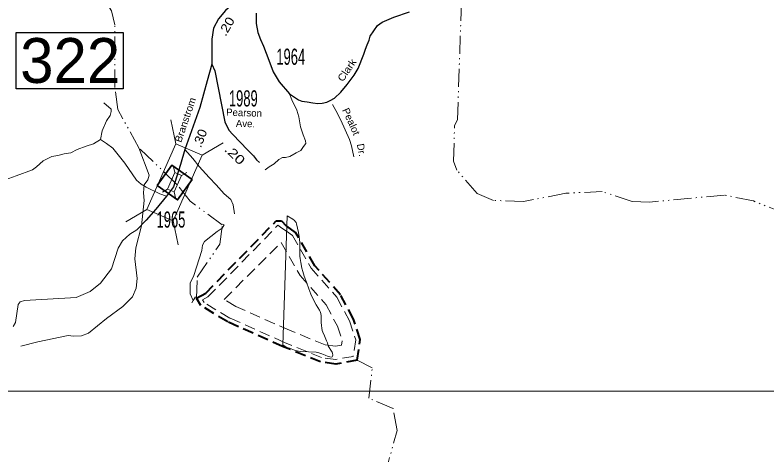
# Model space of a CAD drawing. Extents: x 339659 to 397320, y 203594 to 253409.
# Drawn here: x 359848 to 361943, y 212633 to 213858 of the extents above; entities that cross this region are included whole.
import ezdxf
from ezdxf.enums import TextEntityAlignment as Align

# ---------------------------------------------------------------- set-up
doc = ezdxf.new("R2010")
doc.units = 0
doc.header["$LTSCALE"] = 10
for name, pattern in [('DASH_DOUBLE_DOT', [9.2, 5, -1.2, 0.3, -1.2, 0.3, -1.2]), ('DOTTED', [1.5, 0.3, -1.2]), ('LONG_DASHED', [7.5, 6, -1.5]), ('MEDIUM_DASHED', [4.5, 3, -1.5])]:
    doc.linetypes.add(name, pattern=pattern)
for name, color, linetype, lineweight in [('10', 7, 'Continuous', 40), ('11', 7, 'Continuous', 40), ('17', 7, 'Continuous', 40), ('31', 7, 'Continuous', 25), ('32', 7, 'Continuous', 25), ('35', 7, 'Continuous', 13), ('50', 7, 'Continuous', 13), ('59', 7, 'DASH_DOUBLE_DOT', 13), ('60', 7, 'Continuous', 25), ('61', 7, 'DOTTED', 13), ('62', 7, 'Continuous', 13), ('63', 7, 'Continuous', 13), ('8', 7, 'Continuous', 25)]:
    doc.layers.add(name, color=color, linetype=linetype, lineweight=lineweight)

msp = doc.modelspace()

# ---------------------------------------------------------------- linework, layer by layer
at = {"layer": '31'}
msp.add_lwpolyline([(359851.04, 213808.86), (360148.5, 213808.86), (360148.5, 213652.46), (359851.04, 213652.46)], close=True, dxfattribs=at)
at = {"layer": '31', "lineweight": 35}
msp.add_lwpolyline([(360244.18, 213383.41), (360284.68, 213439.87), (360341.18, 213399.34), (360300.68, 213342.88)], close=True, dxfattribs=at)
at = {"layer": '32'}
for points in [[(360562.27, 213961.95), (360493.7, 213920.68), (360456.13, 213890.21), (360434.05, 213870.33), (360415.13, 213847.4), (360400.93, 213821.4), (360396.2, 213790.82), (360396.2, 213720.48)], [(360519.52, 213862.91), (360520.08, 213834.16), (360524.65, 213809.2), (360531.73, 213789.98), (360540.22, 213770.73), (360555.08, 213731.65), (360567.11, 213699.39), (360584.1, 213671.26), (360612.41, 213638.32), (360638.02, 213621.76), (360646.47, 213617.86), (360661.81, 213615.91), (360677.39, 213613.31), (360691.68, 213611.36), (360703.37, 213612.01), (360716.36, 213614.61), (360726.1, 213619.81), (360738.43, 213626.31), (360755.32, 213642.55), (360772.85, 213664), (360792.98, 213689.99), (360804.02, 213708.83), (360819.61, 213748.47), (360824.65, 213762.81), (360829.21, 213774.25), (360834.55, 213787.46), (360837.79, 213798.51), (360847.53, 213813.45), (360857.92, 213828.4), (360870.91, 213838.15), (360903.11, 213851.59), (360947, 213866.24)], [(360396.2, 213720.48), (360382.79, 213674.12), (360362.6, 213600.21), (360320.46, 213483.6), (360308.43, 213441.87), (360292.68, 213391.38)], [(360396.2, 213720.48), (360404.09, 213702.13), (360432.47, 213559.93), (360443.34, 213536.63), (360454.55, 213524.76), (360495.06, 213481.86), (360511.94, 213465.21), (360520.97, 213454.51), (360528.84, 213447.35)], [(360292.68, 213391.38), (360288.98, 213379.49), (360270.05, 213353.5), (360240.09, 213317.43), (360213.26, 213286.94), (360187.48, 213259.83)]]:
    msp.add_lwpolyline(points, dxfattribs=at)
at = {"layer": '35'}
for points in [[(360612.41, 213638.32), (360619.49, 213621.85), (360632.93, 213593.02), (360638.59, 213574.49), (360643.55, 213546.35), (360650.63, 213523.71), (360656.99, 213507.24), (360657.7, 213500.37), (360651.33, 213491.45), (360644.26, 213480.47), (360631.52, 213473.61), (360613.82, 213463.32), (360601.79, 213461.26), (360592.59, 213460.57), (360582.68, 213455.08), (360569.95, 213443.41), (360555.79, 213435.18), (360544.9, 213427.06)], [(360085.56, 213511), (360090.29, 213535.46), (360102.9, 213562.98), (360112.37, 213578.28), (360115.52, 213588.98), (360115.52, 213595.1), (360095.02, 213613.44)], [(360732.04, 213608.54), (360741.93, 213591.8), (360755.24, 213565.19), (360779.41, 213511.46), (360785.64, 213493.65), (360791.49, 213462.97)], [(360085.56, 213511), (360066.64, 213498.76), (360046.14, 213492.65), (360020.91, 213483.47), (360003.56, 213474.3), (359984.64, 213471.24), (359967.29, 213466.65), (359949.95, 213463.59), (359926.29, 213451.36), (359907.37, 213434.54), (359896.33, 213426.9), (359850.6, 213410.08), (359830.1, 213402.43), (359812.76, 213400.9), (359798.57, 213405.49)], [(360270.05, 213353.5), (360251.13, 213359.61), (360213.29, 213377.96), (360199.09, 213387.14), (360186.48, 213397.84), (360153.36, 213445.24), (360120.25, 213486.53), (360102.9, 213500.29), (360085.56, 213511)], [(360459.54, 213304.1), (360456, 213328.81), (360448.93, 213343.9), (360430.52, 213359.69), (360407.88, 213385.08), (360388.77, 213405.67), (360361.17, 213435.87), (360342.77, 213457.83), (360320.46, 213483.6)], [(360187.48, 213259.83), (360167.25, 213247.14), (360147.44, 213229.3), (360134.7, 213208.71), (360116.4, 213151.43), (360085.37, 213110.73), (360057.3, 213087.79), (360018.35, 213071.16), (359873.55, 213062.53), (359862.23, 213059.1), (359856.57, 213051.55), (359848.68, 213001.63), (359842.25, 212990.75)]]:
    msp.add_lwpolyline(points, dxfattribs=at)
at = {"layer": '50'}
for p, q in [((360282.07, 213566.14), (360295.95, 213499.49)), ((360427.74, 213501.8), (360369.13, 213467.17)), ((360215.15, 213316.54), (360156.54, 213281.91)), ((360288.33, 213284.22), (360302.22, 213217.58))]:
    msp.add_line(p, q, dxfattribs=at)
at = {"layer": '50', "linetype": 'LONG_DASHED'}
for p, q in [((360289.62, 213435.43), (360293.09, 213418.77)), ((360326.04, 213419.34), (360311.39, 213410.69)), ((360272.89, 213373.03), (360258.24, 213364.37)), ((360291.19, 213364.95), (360294.66, 213348.29))]:
    msp.add_line(p, q, dxfattribs=at)
at = {"layer": '50'}
msp.add_lwpolyline([(360288.33, 213284.22), (360369.13, 213467.17), (360295.95, 213499.49), (360215.15, 213316.54)], close=True, dxfattribs=at)
at = {"layer": '50', "linetype": 'LONG_DASHED'}
msp.add_lwpolyline([(360291.19, 213364.95), (360311.39, 213410.69), (360293.09, 213418.77), (360272.89, 213373.03)], close=True, dxfattribs=at)
at = {"layer": '59'}
for points in [[(360353.22, 213068.84), (360355.06, 213127.84), (360418.47, 213219.61), (360425.16, 213273.52), (360335.56, 213339.33), (360298.66, 213386.09), (360192.28, 213488.28), (360134.38, 213594.48), (360125.84, 213655.69), (360125.84, 213830.78), (360116.69, 213868.97), (360038.97, 213993.59), (359981.97, 214047.77), (359897.25, 214200.53), (359879.56, 214292.92), (359790.88, 214386.77), (359706.82, 214549.37), (359681.13, 214625.05), (359685.41, 214789.06), (359647.31, 214972.91), (359600.38, 215110.92), (359597.62, 215195), (359587.88, 215205.22)], [(361996.12, 213304.03), (361905.59, 213339.86), (361824.5, 213356.48), (361615.72, 213336.67), (361567.56, 213338.62), (361484.34, 213366.31), (361382.56, 213361.36), (361264.91, 213338.7), (361181.06, 213341.39), (361135.97, 213360.3), (361079.28, 213425.47), (361069.81, 213450.67), (361072.56, 213549.66), (361080.5, 213565.52), (361093, 213925.44), (361130.47, 213998.7), (361139.62, 214148.59), (361204.84, 214304.38), (361263.38, 214404.25), (361288.66, 214491.78), (361306.97, 214514.42), (361340.78, 214536.77)], [(361843.41, 211427.2), (361787.34, 211505.38), (361679.12, 211637.59), (361326.47, 211946.8), (361264.91, 212017.08), (361257.28, 212109.28), (361261.53, 212177.22), (361249.66, 212208.48), (361214.91, 212240.17), (361114.31, 212275.2), (361021.66, 212326.09), (360927.47, 212415.03), (360874.44, 212523.16), (360878.41, 212577.08), (360912.25, 212700.47), (360901.28, 212761.72), (360833.31, 212791.09), (360843.34, 212874.94), (360800.69, 212896.81)]]:
    msp.add_lwpolyline(points, dxfattribs=at)
at = {"layer": '60', "linetype": 'MEDIUM_DASHED', "lineweight": 40}
for points in [[(360353.22, 213068.84), (360379.12, 213083.34), (360575.44, 213284.5), (360590.69, 213284.2), (360602.88, 213270.94)], [(360800.69, 212896.81), (360809.81, 212954.64), (360790.94, 213011.06), (360754.66, 213078.8), (360683.34, 213159.28), (360629.69, 213252.39), (360602.88, 213270.94)], [(360593.41, 212934.97), (360440.41, 213003.06), (360365.44, 213048.59), (360353.22, 213068.84)], [(360800.69, 212896.81), (360741.84, 212885.97), (360698.88, 212891.83), (360593.41, 212934.97)]]:
    msp.add_lwpolyline(points, dxfattribs=at)
at = {"layer": '61', "linetype": 'MEDIUM_DASHED'}
for points in [[(360604.16, 213255.45), (360620.5, 213243.92), (360672.78, 213153.19), (360744.59, 213071.78), (360779.69, 213006.2), (360797.34, 212953.59), (360789.97, 212907.23), (360741.56, 212898.31), (360702.09, 212903.7), (360598.22, 212946.19), (360446.09, 213013.89), (360374.31, 213057.45), (360370.19, 213064.34), (360385.09, 213072.69), (360580.47, 213272.22), (360587.84, 213266.95), (360593.88, 213262.7)], [(360589.45, 213224.56), (360642.29, 213132.86), (360714.35, 213050.79), (360746, 212991.68), (360759.8, 212950.45), (360757.93, 212938.49), (360740.71, 212935.31), (360711.61, 212939.29), (360612.53, 212979.79), (360463.04, 213046.32), (360430.71, 213065.97)]]:
    msp.add_lwpolyline(points, close=True, dxfattribs=at)
at = {"layer": '62'}
for p, q in [((360605.59, 213298.64), (360593.56, 212938.97)), ((360350.94, 213073.39), (360344.06, 213062.44)), ((360344.06, 213062.44), (360340.09, 213056.11))]:
    msp.add_line(p, q, dxfattribs=at)
for points in [[(360192.28, 213488.28), (360221.44, 213411.41), (360218.03, 213398.72), (360207.88, 213384.41), (360205.41, 213362.45), (360207.25, 213340.91), (360199.75, 213270.52), (360184.62, 213209.8), (360181.28, 213178.84), (360187.69, 213124.44), (360185.09, 213096.98), (360174.62, 213072.92), (360147.62, 213045.7), (360102.16, 213012.86), (360052.19, 212971.58), (360033.12, 212964.72), (360010.5, 212963.42), (359995.28, 212965.22), (359911.25, 212947.41), (359863.91, 212935.34)], [(360605.59, 213298.64), (360621.81, 213289.09), (360626.22, 213285.52), (360629.41, 213282.16), (360631.19, 213279.66), (360632.5, 213275.94), (360635.06, 213264.03), (360637.62, 213251.92), (360639.75, 213239.81), (360640.78, 213232.44), (360641.38, 213223.84), (360641.59, 213208.52), (360641.41, 213193.62), (360641.44, 213185.86), (360642.06, 213179.31), (360644.25, 213168.84), (360646.91, 213153.25), (360649.34, 213143.98), (360653.47, 213130.2), (360659.59, 213114.11), (360666.66, 213095.12), (360672.22, 213080.89), (360680.75, 213062.69), (360686.75, 213050.48), (360695.97, 213035.53), (360697.94, 213031.8), (360699.62, 213026.44), (360700.91, 213020.48), (360701.22, 213016.19), (360701.03, 213001.3), (360701.62, 212992.91), (360702.88, 212985.92), (360703.94, 212979.56), (360705.66, 212974.83), (360709.66, 212964.09), (360716.06, 212950.25), (360718.16, 212944.47), (360719.47, 212939.94), (360720.59, 212936.23), (360723.12, 212931.47), (360727.44, 212924.61), (360731.38, 212918.59), (360732.31, 212916.05)], [(360344.06, 213062.44), (360335.31, 213081.2), (360336.16, 213110.95), (360345.88, 213132.02), (360367.97, 213201.61), (360370.28, 213217.33), (360375.44, 213226.97), (360411, 213255.28), (360425.25, 213264), (360430.41, 213273.14), (360426.78, 213274.97)], [(360728.38, 212905.19), (360725.12, 212905.48), (360720.66, 212906.62), (360711.75, 212910.34), (360702.25, 212913.88), (360694.34, 212917.14), (360690.91, 212918.27), (360687.25, 212918.97), (360644.56, 212920.34), (360637.44, 212921.55), (360626.69, 212924.91), (360612.12, 212930.2), (360605.44, 212932.22), (360593.56, 212938.97)], [(360732.31, 212916.05), (360733, 212910.17), (360732.78, 212907.58), (360731.84, 212905.52), (360728.38, 212905.19)]]:
    msp.add_lwpolyline(points, dxfattribs=at)
at = {"layer": '63'}
msp.add_lwpolyline([(356810.28, 215801.8), (362832.46, 215801.8), (362832.46, 212810.68), (362832.46, 212810.68), (356810.28, 212810.68), (356810.28, 215801.8)], close=True, dxfattribs=at)

# ---------------------------------------------------------------- texts
at = {"layer": '10', "width": 1.05}
msp.add_text('Pealot', height=20, rotation=294.22, dxfattribs=at).set_placement((360775.33, 213557.1), align=Align.CENTER)
at = {"layer": '10'}
msp.add_text('Dr.', height=20, rotation=280.795, dxfattribs=at).set_placement((360803.49, 213480.11), align=Align.CENTER)
at = {"layer": '11'}
for s, rotation, width, p in [('Clark', 55.733, 1.1, (360780.73, 213698.63)), ('Branstrom', 71.145, 1.05, (360331.55, 213562.5))]:
    msp.add_text(s, height=20, rotation=rotation, dxfattribs=dict(at, width=width)).set_placement(p, align=Align.CENTER)
for s, rotation, p in [('Pearson', 358.237, (360485.58, 213575.81)), ('Ave.', 359.042, (360489.7, 213545.44))]:
    msp.add_text(s, height=20, rotation=rotation, dxfattribs=at).set_placement(p, align=Align.CENTER)
at = {"layer": '17'}
for s, rotation, width, p in [('.20', 60.303, 1.15, (360447.98, 213819.82)), ('.30', 68.891, 1.1, (360374.82, 213510.25)), ('.20', 316.185, 1.35, (360451.6, 213459.72))]:
    msp.add_text(s, height=25, rotation=rotation, dxfattribs=dict(at, width=width)).set_placement(p, align=Align.CENTER)
at = {"layer": '31'}
msp.add_text('322', height=125, dxfattribs=at).set_placement((359861.85, 213668.58))
at = {"layer": '8', "width": 0.6}
for s, p in [('1964', (360616.03, 213719.09)), ('1989', (360483.85, 213603.02)), ('1965', (360282.18, 213265.73))]:
    msp.add_text(s, height=45, dxfattribs=at).set_placement(p, align=Align.CENTER)

doc.saveas('drawing.dxf')
